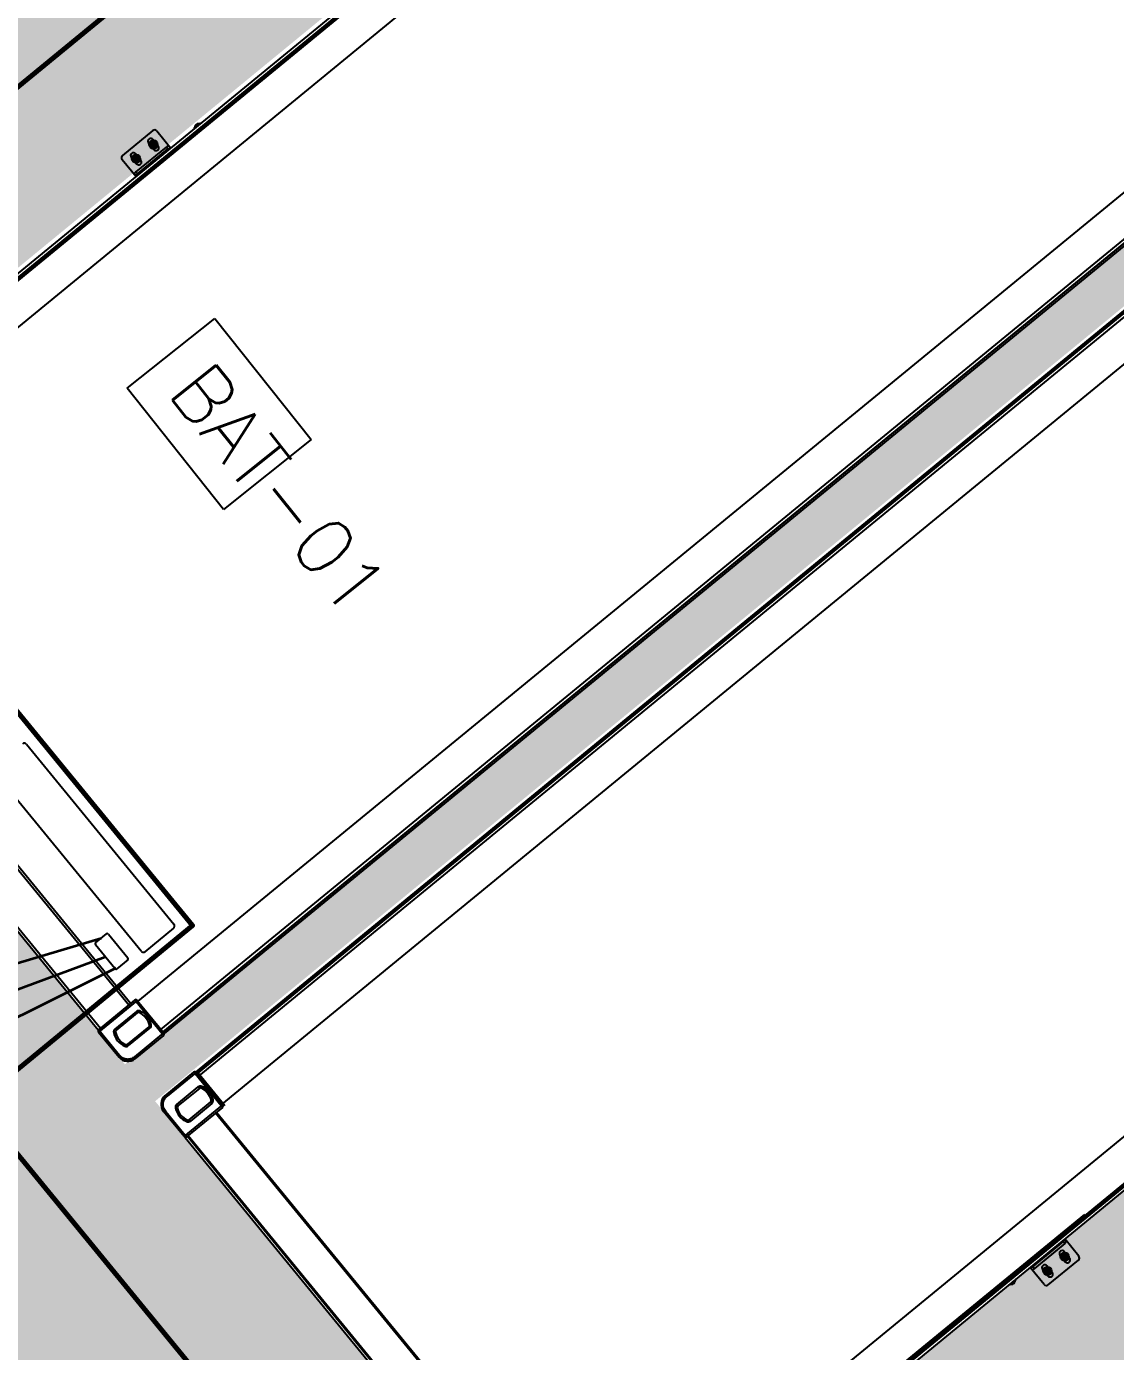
# Model space of a CAD drawing. Header units: metres. Extents: x 214070 to 217049, y 6350584 to 6351315.
# Drawn here: x 214375.689 to 214379.575, y 6351022.783 to 6351027.507 of the extents above; entities that cross this region are included whole.
import ezdxf
from ezdxf.lldxf.tags import DXFTag

# ---------------------------------------------------------------- set-up
doc = ezdxf.new("R2010")
doc.units = ezdxf.units.M
for name, color, linetype in [('230V AC', 5, '230V CABLE'), ('CAT 6 Cable', 3, 'CAT 6 CABLE'), ('Dry Contact', 30, 'Dry Contact CABLE'), ('GG31-E-PLN-001_DC Cable Route Layout Plan_RevA$0$_0', 7, 'Continuous'), ('GG31-E-PLN-001_DC Cable Route Layout Plan_RevA$0$Equipment', 7, 'Continuous'), ('GG31-E-PLN-001_DC Cable Route Layout Plan_RevA$0$Mark', 7, 'Continuous')]:
    doc.layers.add(name, color=color, linetype=linetype)
for name, color, linetype, lineweight in [('GG31-E-PLN-001_DC Cable Route Layout Plan_RevA$0$Concrete fill', 8, 'Continuous', 35), ('GG31-E-PLN-001_DC Cable Route Layout Plan_RevA$0$Footing', 7, 'Continuous', 70), ('GG31-E-PLN-001_DC Cable Route Layout Plan_RevA$0$Land', 8, 'Continuous', 35)]:
    doc.layers.add(name, color=color, linetype=linetype, lineweight=lineweight)
doc.styles.add('GG31-E-PLN-001_DC Cable Route Layout Plan_RevA$0$Standard', font='simplex.shx')
doc.styles.add('ISOCP', font='isocp.shx')
tags = doc.linetypes.add('230V CABLE', pattern='A,1,-0.5,["230V",ISOCP,S=0.3,R=0,X=-0.35,Y=-0.15],-0.7', length=2.2).pattern_tags.tags
tags[6] = DXFTag(74, 10)
tags = doc.linetypes.add('CAT 6 CABLE', pattern='A,1,-0.5,["CAT6",ISOCP,S=0.3,R=0,X=-0.35,Y=-0.15],-0.9', length=2.4).pattern_tags.tags
tags[6] = DXFTag(74, 10)
tags = doc.linetypes.add('Dry Contact CABLE', pattern='A,1,-0.5,["DCT",ISOCP,S=0.3,R=0,X=-0.35,Y=-0.15],-0.7', length=2.2).pattern_tags.tags
tags[6] = DXFTag(74, 10)

# ---------------------------------------------------------------- blocks, each defined once
blk = doc.blocks.new('GG31-E-PLN-001_DC Cable Route Layout Plan_RevA$0$ST5015x2')
at = {"layer": 'GG31-E-PLN-001_DC Cable Route Layout Plan_RevA$0$Concrete fill'}
h = blk.add_hatch(dxfattribs=at)
h.set_pattern_fill('AR-CONC', color=256, scale=0.05, angle=45)
h.set_pattern_definition([(95, (-31.70567, -93.05326), (0.275776, 0.2314035), [0.0375, -0.4125]), (40, (-31.70567, -93.05326), (-0.3149961, 0.2168841), [0.03, -0.33]), (145.45144, (-31.6827, -93.03398), (-0.0392201, 0.4482876), [0.0318701, -0.350571]), (91.1842, (-31.7764, -92.98255), (0.4358467, 0.3188069), [0.05625, -0.61875]), (141.63564, (-31.74006, -92.956), (-0.01395, 0.6748558), [0.0478052, -0.525857]), (36.18416, (-31.7764, -92.98255), (-0.01395, 0.6748558), [0.045, -0.495]), (66, (-31.72335, -92.96487), (0.3533858, 0.0686912), [0.0375, -0.4125]), (11, (-31.72335, -92.96487), (-0.1703543, 0.3424042), [0.03, -0.33]), (116.45144, (-31.6939, -92.95915), (0.1830315, 0.4110955), [0.0318701, -0.350571]), (82.5, (-31.70567, -93.05326), (-0.1133966, 0.12199491), [0, -0.326, 0, -0.335, 0, -0.33125]), (52.5, (-31.70567, -93.05326), (-0.04643647, 0.23245472), [0, -0.191, 0, -0.3185, 0, -0.12625]), (12.5, (-31.78452, -93.1321), (0.19670908, 0.18076038), [0, -0.125, 0, -0.39, 0, -0.5175]), (2.5, (-31.81987, -93.16746), (0.170795, 0.2415799), [0, -0.1625, 0, -0.259, 0, -0.3675])])
h.paths.add_polyline_path([(1, 6.046), (7.058, 6.046), (7.058, 3.608), (1, 3.608), (1, 3.838), (0.5, 3.838), (0.5, 0.5), (7.558, 0.5), (7.558, 1.695), (7.058, 1.695), (7.058, 1), (1, 1), (1, 3.438), (7.058, 3.438), (7.058, 3.208), (7.558, 3.208), (7.558, 6.546), (0.5, 6.546), (0.5, 5.351), (1, 5.351)])
at = {"layer": 'GG31-E-PLN-001_DC Cable Route Layout Plan_RevA$0$Land'}
h = blk.add_hatch(dxfattribs=at)
h.set_pattern_fill('GRAVEL', color=256, scale=0.3, angle=45)
h.set_pattern_definition([(273.012788, (-54.915706, -62.621548), (0.2121320344, -3.606244584), [0.0403608, -3.9957264]), (229.96974, (-54.913584, -62.661853), (2.333452378, 2.7577164466), [0.0692604, -6.8567774]), (177.510447, (-54.958132, -62.714886), (4.4547727215, -0.2121320344), [0.0488364, -4.8348098]), (312.273689, (-54.98783, -62.85065), (-4.0305086528, 4.4547727215), [0.0630714, -6.2440674]), (337.833654, (-54.945404, -62.897319), (-3.606244584, 1.4849242405), [0.0618465, -6.1228119]), (42.273689, (-54.888129, -62.920654), (-4.4547727215, -4.0305086528), [0.0630714, -6.2440674]), (82.69424, (-54.841459, -62.878227), (-0.6363961031, -4.8790367902), [0.0834087, -8.2574546]), (117.255328, (-54.830853, -62.795496), (-3.1819805153, 6.1518289963), [0.0787464, -7.79589645]), (166.429566, (-54.866915, -62.725492), (-4.4547727215, 1.0606601718), [0.063285, -6.2652219]), (220.236358, (-54.928434, -62.710643), (2.545584412, 2.1213203436), [0.0722496, -3.5402288]), (267.397438, (-54.983588, -62.757312), (-0.2121320344, -4.8790367902), [0.0934344, -9.2500125]), (183.814075, (-54.775699, -62.64276), (-2.757716447, -0.212132034), [0.0318903, -3.1571534]), (216.469234, (-54.807518, -62.644882), (3.1819805153, 2.333452378), [0.0606711, -6.0064534]), (270, (-54.8563, -62.68094), (0.21213203, -0.21213203), [0.0424263, -0.3818378]), (248.19859, (-54.896614, -62.670338), (0.636396103, 1.48492424), [0.0228474, -2.2618845]), (336.80141, (-54.9051, -62.69155), (-0.848528137, 0.42426407), [0.0323109, -1.5832385]), (75.963757, (-54.8754, -62.70428), (0.212132034, 1.060660172), [0.0524787, -1.6968069]), (206.56505, (-54.86267, -62.65337), (0.6363961, 0.21213203), [0.0379473, -0.910736]), (61.38954, (-55.028136, -62.814588), (1.4849242405, 2.7577164466), [0.05316, -5.2628535]), (115.346176, (-55.00268, -62.767919), (1.4849242405, -3.1819805153), [0.0445983, -4.4152223]), (338.19859, (-54.9051, -62.61094), (-1.48492424, 0.636396103), [0.0456945, -2.2390374]), (28.61046, (-54.862673, -62.627912), (-2.7577164466, -1.4849242405), [0.05316, -5.2628535]), (24.443955, (-54.896614, -62.94611), (-1.48492424, -0.636396103), [0.051264, -2.5119371]), (339.77514, (-54.849945, -62.924896), (-3.3941125497, 1.272792206), [0.0429534, -4.2523929]), (111.80141, (-54.690846, -62.82095), (-0.636396103, 1.48492424), [0.0456945, -2.2390374]), (62.354025, (-54.707816, -62.778525), (-1.9091883092, -3.606244584), [0.0502893, -4.9786271]), (114.443955, (-54.79479, -62.924896), (0.636396103, -1.48492424), [0.025632, -2.5375691]), (146.30993, (-54.703574, -62.83368), (-1.06066017, 0.636396103), [0.015297, -1.5144089]), (210.96376, (-54.7163, -62.825194), (0.84852814, 0.42426407), [0.0618465, -1.1750852]), (231.009006, (-54.769335, -62.857014), (1.9091883092, 2.333452378), [0.057315, -5.67417695]), (348.69007, (-54.85631, -62.72337), (-0.6363961, 0.212132034), [0.0432666, -1.0383988]), (38.157227, (-54.813882, -62.731856), (4.0305086528, 3.1819805153), [0.0755382, -7.4782688]), (105.945396, (-54.754485, -62.685187), (0.636396103, -2.333452378), [0.0308868, -3.0578022]), (135, (-54.76297, -62.6555), (-0.4242641, 3e-17), [0.018, -0.282]), (165.256437, (-54.779941, -62.854893), (2.333452378, -0.636396103), [0.0416772, -4.126056]), (93.012788, (-54.820246, -62.844286), (-0.2121320344, 3.606244584), [0.0807216, -3.9553656]), (45, (-54.8245, -62.76368), (0, 0.4242641), [0.078, -0.222]), (10.304846, (-54.769335, -62.708522), (3.606244584, 0.636396103), [0.0474342, -4.6959823]), (299.054604, (-54.722666, -62.700036), (0.636396103, -1.060660172), [0.0436806, -2.1403524]), (252.645975, (-54.701452, -62.73822), (-1.9091883092, -6.1518289963), [0.0711195, -7.04084225]), (220.426079, (-54.722666, -62.806102), (-2.969848481, -2.5455844123), [0.0752397, -7.448722])])
h.paths.add_polyline_path([(8.058, 7.046), (0, 7.046), (0, 0), (8.058, 0)])
h.paths.add_polyline_path([(7.054, 3.2078), (7.054, 1.6951), (7.558, 1.6951), (7.558, 0.5), (0.5, 0.5), (0.5, 3.838), (1.004, 3.838), (1.004, 5.351), (0.5, 5.351), (0.5, 6.546), (7.558, 6.546), (7.558, 3.2078)], flags=16)
at = {"layer": 'GG31-E-PLN-001_DC Cable Route Layout Plan_RevA$0$Equipment'}
for p, q in [((3.038, 6.1095), (3.038, 6.0305)), ((3.188, 6.1195), (3.048, 6.1195)), ((3.068, 6.0945), (3.068, 6.0645)), ((3.088, 6.0645), (3.088, 6.0945)), ((3.148, 6.0945), (3.148, 6.0645)), ((3.168, 6.0645), (3.168, 6.0945)), ((3.198, 6.1095), (3.198, 6.0305)), ((3.0641, 6.0795), (3.0711, 6.0915)), ((3.0711, 6.0675), (3.0641, 6.0795)), ((3.0711, 6.0915), (3.0849, 6.0915)), ((3.0849, 6.0675), (3.0711, 6.0675)), ((3.0849, 6.0915), (3.0919, 6.0795)), ((3.0919, 6.0795), (3.0849, 6.0675)), ((3.1441, 6.0795), (3.1511, 6.0915)), ((3.1511, 6.0675), (3.1441, 6.0795)), ((3.1511, 6.0915), (3.1649, 6.0915)), ((3.1649, 6.0675), (3.1511, 6.0675)), ((3.1649, 6.0915), (3.1719, 6.0795)), ((3.1719, 6.0795), (3.1649, 6.0675)), ((6.2865, 6.0115), (1.7335, 6.0115)), ((1.7369, 6.0155), (6.2831, 6.0155)), ((6.0588, 6.0165), (1.9613, 6.0165)), ((1.9721, 6.0305), (6.0479, 6.0305)), ((6.0417, 6.0205), (1.9783, 6.0205)), ((3.038, 6.0395), (3.0384, 6.0395)), ((3.048, 6.0432), (3.188, 6.0432)), ((3.048, 6.0432), (3.048, 6.0345)), ((3.048, 6.0345), (3.188, 6.0345)), ((3.188, 6.0345), (3.188, 6.0432)), ((3.1976, 6.0395), (3.198, 6.0395)), ((3.308, 6.0323), (3.3064, 6.0305)), ((3.3066, 6.0305), (3.3081, 6.0322)), ((3.3081, 6.0322), (3.3083, 6.0325)), ((3.3083, 6.0325), (3.3087, 6.0325)), ((3.3087, 6.0325), (3.3083, 6.0325)), ((3.3083, 6.0325), (3.3083, 6.0325)), ((3.3093, 6.0322), (3.3092, 6.0323)), ((3.3092, 6.0323), (3.3092, 6.0323)), ((3.3095, 6.0321), (3.3093, 6.0322)), ((3.3098, 6.0321), (3.3095, 6.0321)), ((3.3097, 6.0327), (3.3097, 6.0321)), ((3.3102, 6.032), (3.3098, 6.0321)), ((3.3101, 6.0331), (3.3099, 6.033)), ((3.3124, 6.0341), (3.3101, 6.0331)), ((3.3106, 6.0319), (3.3102, 6.032)), ((3.3112, 6.0318), (3.3106, 6.0319)), ((3.3117, 6.0317), (3.3112, 6.0318)), ((3.3124, 6.0316), (3.3117, 6.0317)), ((3.3131, 6.0315), (3.3124, 6.0316)), ((3.3125, 6.0343), (3.3126, 6.0343)), ((3.3126, 6.0343), (3.321, 6.0343)), ((3.3139, 6.0314), (3.3131, 6.0315)), ((3.3148, 6.0313), (3.3139, 6.0314)), ((3.3157, 6.0312), (3.3148, 6.0313)), ((3.3167, 6.0311), (3.3157, 6.0312)), ((3.3178, 6.0311), (3.3167, 6.0311)), ((3.3189, 6.031), (3.3178, 6.0311)), ((3.3201, 6.031), (3.3189, 6.031)), ((3.321, 6.031), (3.3201, 6.031)), ((3.321, 6.0343), (3.3294, 6.0343)), ((3.321, 6.0343), (3.321, 6.031)), ((3.322, 6.031), (3.321, 6.031)), ((3.3231, 6.031), (3.322, 6.031)), ((3.3242, 6.0311), (3.3231, 6.031)), ((3.3253, 6.0311), (3.3242, 6.0311)), ((3.3263, 6.0312), (3.3253, 6.0311)), ((3.3272, 6.0313), (3.3263, 6.0312)), ((3.3281, 6.0314), (3.3272, 6.0313)), ((3.3289, 6.0315), (3.3281, 6.0314)), ((3.3296, 6.0316), (3.3289, 6.0315)), ((3.3294, 6.0343), (3.3294, 6.0343)), ((3.3295, 6.0343), (3.3294, 6.0343)), ((3.3295, 6.0343), (3.3295, 6.0343)), ((3.3303, 6.0317), (3.3296, 6.0316)), ((3.3319, 6.0331), (3.3298, 6.034)), ((3.3309, 6.0318), (3.3303, 6.0317)), ((3.3314, 6.0319), (3.3309, 6.0318)), ((3.3318, 6.032), (3.3314, 6.0319)), ((3.3322, 6.0321), (3.3318, 6.032)), ((3.3321, 6.033), (3.3319, 6.0331)), ((3.3325, 6.0321), (3.3322, 6.0321)), ((3.3323, 6.0321), (3.3323, 6.0327)), ((3.3327, 6.0322), (3.3325, 6.0321)), ((3.3328, 6.0323), (3.3327, 6.0322)), ((3.3329, 6.0323), (3.3328, 6.0323)), ((3.3332, 6.0325), (3.3337, 6.0325)), ((3.3332, 6.0325), (3.3337, 6.0325)), ((3.3337, 6.0325), (3.3339, 6.0322)), ((3.3337, 6.0325), (3.3337, 6.0325)), ((3.3339, 6.0322), (3.3354, 6.0305)), ((3.3356, 6.0305), (3.334, 6.0323)), ((1.004, 3.7625), (1.004, 5.8765)), ((1.014, 5.8765), (1.014, 3.7625)), ((1.144, 3.7625), (1.144, 5.8765)), ((1.154, 5.8765), (1.154, 3.7625)), ((6.88, 5.8825), (1.178, 5.8825)), ((1.3, 3.8832), (1.3, 4.7132)), ((1.452, 4.7132), (1.452, 3.8832)), ((1.189, 3.8944), (1.189, 4.0044)), ((1.194, 4.0094), (1.244, 4.0094)), ((1.194, 4.0094), (1.244, 4.0094)), ((1.249, 4.0044), (1.249, 3.8944)), ((1.244, 3.8894), (1.194, 3.8894)), ((1.442, 3.8732), (1.31, 3.8732)), ((1.178, 3.7565), (1, 3.7565)), ((1, 3.7565), (1, 3.6405)), ((1.004, 3.7625), (1.006, 3.7625)), ((1.004, 3.7621), (1.004, 3.7625)), ((1.006, 3.7625), (1.172, 3.7625)), ((1.006, 3.7625), (1.006, 3.645)), ((1.178, 3.7625), (1.172, 3.7625)), ((1.172, 3.6005), (1.172, 3.7625)), ((1.178, 3.7625), (1.178, 3.7564)), ((1.178, 3.7565), (1.178, 3.6065)), ((6.88, 3.7525), (1.178, 3.7525)), ((1.0405, 3.7207), (1.0463, 3.7177)), ((1.1509, 3.7278), (1.0521, 3.7278)), ((1.0521, 3.7278), (1.0521, 3.7213)), ((1.0521, 3.7213), (1.1509, 3.7213)), ((1.1509, 3.7213), (1.1509, 3.7278)), ((1.1567, 3.7177), (1.1625, 3.7207)), ((1.1625, 3.679), (1.1625, 3.7)), ((1, 3.645), (1.006, 3.645)), ((1.0405, 3.6583), (1.0463, 3.6613)), ((1.1509, 3.6578), (1.0521, 3.6578)), ((1.0521, 3.6578), (1.0521, 3.6513)), ((1.0521, 3.6513), (1.1509, 3.6513)), ((1.1509, 3.6513), (1.1509, 3.6578)), ((1.1567, 3.6613), (1.1625, 3.6583)), ((1.172, 3.6005), (1.04, 3.6005)), ((1.0445, 3.6065), (1.178, 3.6065)), ((1.0445, 3.6065), (1.0445, 3.6005)), ((1.178, 3.6225), (6.88, 3.6225)), ((6.88, 3.6125), (1.178, 3.6125)), ((1.178, 3.6105), (6.88, 3.6105)), ((6.88, 3.6045), (1.178, 3.6045)), ((1.04, 3.4305), (1.172, 3.4305)), ((1.0445, 3.4305), (1.0445, 3.4245)), ((1.178, 3.4245), (1.0445, 3.4245)), ((1.172, 3.2685), (1.172, 3.4305)), ((1.178, 3.4265), (6.88, 3.4265)), ((1.178, 3.4245), (1.178, 3.2745)), ((6.88, 3.4205), (1.178, 3.4205)), ((1.178, 3.4185), (6.88, 3.4185)), ((1.1825, 3.4135), (1.178, 3.4135)), ((6.88, 3.4085), (1.178, 3.4085)), ((1.1825, 3.4185), (1.1825, 3.2685)), ((1, 3.2745), (1, 3.3905)), ((1.006, 3.386), (1, 3.386)), ((1.006, 3.386), (1.006, 3.2685)), ((1.0405, 3.3727), (1.0463, 3.3697)), ((1.0521, 3.3798), (1.0521, 3.3733)), ((1.0521, 3.3798), (1.1509, 3.3798)), ((1.1509, 3.3733), (1.0521, 3.3733)), ((1.1509, 3.3733), (1.1509, 3.3798)), ((1.1567, 3.3697), (1.1625, 3.3727)), ((1.0405, 3.3103), (1.0463, 3.3133)), ((1.0521, 3.3097), (1.0521, 3.3033)), ((1.0521, 3.3097), (1.1509, 3.3097)), ((1.1509, 3.3033), (1.1509, 3.3097)), ((1.1567, 3.3133), (1.1625, 3.3103)), ((1.1625, 3.331), (1.1625, 3.352)), ((1, 3.2745), (1.178, 3.2745)), ((1, 1.1545), (1, 3.2685)), ((1.0061, 3.2685), (1, 3.2685)), ((1.004, 3.2689), (1.004, 3.2685)), ((1.172, 3.2685), (1.006, 3.2685)), ((1.01, 3.2685), (1.01, 1.1545)), ((1.014, 3.2685), (1.014, 1.1545)), ((1.1509, 3.3033), (1.0521, 3.3033)), ((1.14, 1.1545), (1.14, 3.2685)), ((1.144, 1.1545), (1.144, 3.2685)), ((1.178, 3.2785), (6.88, 3.2785)), ((1.1825, 3.2735), (1.178, 3.2735)), ((1.178, 1.1485), (6.88, 1.1485)), ((1.7715, 1.0195), (6.3245, 1.0195)), ((6.3211, 1.0155), (1.7749, 1.0155)), ((1.9992, 1.0145), (6.0967, 1.0145)), ((6.0859, 1.0005), (2.0101, 1.0005)), ((2.0163, 1.0105), (6.0797, 1.0105)), ((3.3073, 1.023), (2.404, 1.023)), ((2.9424, 1.0005), (2.944, 0.9987)), ((2.9443, 0.9985), (2.9426, 1.0005)), ((2.9443, 0.9985), (2.9443, 0.9985)), ((2.9448, 0.9985), (2.9443, 0.9985)), ((2.9448, 0.9985), (2.9443, 0.9985)), ((2.9451, 0.9987), (2.9452, 0.9987)), ((2.9452, 0.9987), (2.9453, 0.9988)), ((2.9453, 0.9988), (2.9455, 0.9989)), ((2.9455, 0.9989), (2.9458, 0.9989)), ((2.9458, 0.9989), (2.9462, 0.999)), ((2.9457, 0.9989), (2.9457, 0.9983)), ((2.9459, 0.998), (2.9461, 0.9979)), ((2.9461, 0.9979), (2.9482, 0.997)), ((2.9462, 0.999), (2.9466, 0.9991)), ((2.9466, 0.9991), (2.9471, 0.9992)), ((2.9471, 0.9992), (2.9477, 0.9993)), ((2.9477, 0.9993), (2.9484, 0.9994)), ((2.9484, 0.9994), (2.9491, 0.9995)), ((2.9485, 0.9967), (2.9485, 0.9967)), ((2.9485, 0.9967), (2.9486, 0.9967)), ((2.9486, 0.9967), (2.9486, 0.9967)), ((2.957, 0.9967), (2.9486, 0.9967)), ((2.9491, 0.9995), (2.9499, 0.9996)), ((2.9499, 0.9996), (2.9508, 0.9997)), ((2.9508, 0.9997), (2.9517, 0.9998)), ((2.9517, 0.9998), (2.9527, 0.9999)), ((2.9527, 0.9999), (2.9538, 0.9999)), ((2.9538, 0.9999), (2.9549, 1)), ((2.9549, 1), (2.956, 1)), ((2.956, 1), (2.957, 1)), ((2.957, 0.9967), (2.957, 1)), ((2.957, 1), (2.9579, 1)), ((2.9654, 0.9967), (2.957, 0.9967)), ((2.9579, 1), (2.9591, 1)), ((2.9591, 1), (2.9602, 0.9999)), ((2.9602, 0.9999), (2.9613, 0.9999)), ((2.9613, 0.9999), (2.9623, 0.9998)), ((2.9623, 0.9998), (2.9632, 0.9997)), ((2.9632, 0.9997), (2.9641, 0.9996)), ((2.9641, 0.9996), (2.9649, 0.9995)), ((2.9649, 0.9995), (2.9656, 0.9994)), ((2.9655, 0.9967), (2.9654, 0.9967)), ((2.9656, 0.9994), (2.9663, 0.9993)), ((2.9656, 0.9969), (2.9679, 0.9979)), ((2.9663, 0.9993), (2.9668, 0.9992)), ((2.9668, 0.9992), (2.9674, 0.9991)), ((2.9674, 0.9991), (2.9678, 0.999)), ((2.9678, 0.999), (2.9682, 0.9989)), ((2.9679, 0.9979), (2.9681, 0.998)), ((2.9682, 0.9989), (2.9685, 0.9989)), ((2.9683, 0.9983), (2.9683, 0.9989)), ((2.9685, 0.9989), (2.9687, 0.9988)), ((2.9687, 0.9988), (2.9688, 0.9987)), ((2.9688, 0.9987), (2.9688, 0.9987)), ((2.9692, 0.9985), (2.9697, 0.9985)), ((2.9697, 0.9985), (2.9692, 0.9985)), ((2.9699, 0.9988), (2.9697, 0.9985)), ((2.9697, 0.9985), (2.9697, 0.9985)), ((2.9714, 1.0005), (2.9699, 0.9988)), ((2.97, 0.9987), (2.9716, 1.0005)), ((3.038, 0.9215), (3.038, 1.0005)), ((3.188, 0.9965), (3.048, 0.9965)), ((3.048, 0.9965), (3.048, 0.9878)), ((3.188, 0.9878), (3.188, 0.9965)), ((3.198, 0.9215), (3.198, 1.0005)), ((3.0384, 0.9915), (3.038, 0.9915)), ((3.188, 0.9878), (3.048, 0.9878)), ((3.0641, 0.9515), (3.0711, 0.9635)), ((3.0711, 0.9395), (3.0641, 0.9515)), ((3.068, 0.9665), (3.068, 0.9365)), ((3.0711, 0.9635), (3.0849, 0.9635)), ((3.0849, 0.9635), (3.0919, 0.9515)), ((3.0919, 0.9515), (3.0849, 0.9395)), ((3.088, 0.9365), (3.088, 0.9665)), ((3.1441, 0.9515), (3.1511, 0.9635)), ((3.1511, 0.9395), (3.1441, 0.9515)), ((3.148, 0.9665), (3.148, 0.9365)), ((3.1511, 0.9635), (3.1649, 0.9635)), ((3.1649, 0.9635), (3.1719, 0.9515)), ((3.1719, 0.9515), (3.1649, 0.9395)), ((3.168, 0.9365), (3.168, 0.9665)), ((3.198, 0.9915), (3.1976, 0.9915)), ((3.048, 0.9115), (3.188, 0.9115)), ((3.0849, 0.9395), (3.0711, 0.9395)), ((3.1649, 0.9395), (3.1511, 0.9395))]:
    blk.add_line(p, q, dxfattribs=at)
for centre, radius in [((3.078, 6.0795), 0.015), ((3.158, 6.0795), 0.015), ((3.078, 6.0795), 0.012), ((3.078, 6.0795), 0.0085), ((3.078, 6.0795), 0.008), ((3.078, 6.0795), 0.0072), ((3.078, 6.0795), 0.0025), ((3.158, 6.0795), 0.012), ((3.158, 6.0795), 0.0085), ((3.158, 6.0795), 0.008), ((3.158, 6.0795), 0.0072), ((3.158, 6.0795), 0.0025), ((3.078, 0.9515), 0.015), ((3.078, 0.9515), 0.012), ((3.078, 0.9515), 0.0085), ((3.078, 0.9515), 0.008), ((3.078, 0.9515), 0.0072), ((3.078, 0.9515), 0.0025), ((3.158, 0.9515), 0.015), ((3.158, 0.9515), 0.012), ((3.158, 0.9515), 0.0085), ((3.158, 0.9515), 0.008), ((3.158, 0.9515), 0.0072), ((3.158, 0.9515), 0.0025)]:
    blk.add_circle(centre, radius, dxfattribs=at)
for centre, radius, start, end in [((3.048, 6.1095), 0.01, 90, 180), ((3.078, 6.0945), 0.01, 0, 180), ((3.158, 6.0945), 0.01, 0, 180), ((3.188, 6.1095), 0.01, 0, 90), ((3.078, 6.0645), 0.01, 180, 0), ((3.158, 6.0645), 0.01, 180, 0), ((3.3083, 6.032), 0.000497, 89.7216, 139.6086), ((3.3083, 6.032), 0.0005, 90, 139.6355), ((3.3087, 6.032), 0.000501, 23.2994, 89.9914), ((3.3087, 6.032), 0.0005, 22.5, 90), ((3.3102, 6.0351), 0.00307, 249.0547, 249.4544), ((3.3105, 6.0358), 0.00384, 249.5159, 251.4958), ((3.3103, 6.0327), 0.0005, 111.8014, 180), ((3.4354, 6.0286), 0.1256, 178.1478, 178.4305), ((3.4248, 6.029), 0.115, 178.0033, 178.1451), ((3.321, 6.0269), 0.0113, 140.3066, 153.9839), ((3.321, 6.0269), 0.0113, 137.5228, 140.2825), ((3.3128, 6.0343), 0.0003, 90, 180), ((3.321, 6.0269), 0.0113, 136.7475, 137.5228), ((3.321, 6.0269), 0.0113, 136.3813, 136.7475), ((3.321, 6.0269), 0.0112, 43.3442, 136.3767), ((3.3209, 6.0979), 0.0669, 266.9506, 267.4207), ((3.3209, 6.0984), 0.0674, 267.4204, 267.678), ((3.321, 6.0994), 0.0685, 267.682, 268.9137), ((3.321, 6.1009), 0.0699, 268.9098, 269.3874), ((3.321, 6.1007), 0.0697, 269.3867, 269.9977), ((3.321, 6.1007), 0.0697, 270.0025, 270.6205), ((3.321, 6.1009), 0.07, 270.6198, 271.1088), ((3.321, 6.0994), 0.0684, 271.1051, 272.3181), ((3.3211, 6.0984), 0.0674, 272.322, 272.5863), ((3.3211, 6.0979), 0.0669, 272.5859, 273.0781), ((3.3292, 6.0343), 0.0003, 0, 90), ((3.321, 6.0269), 0.0112, 41.7512, 43.3452), ((3.321, 6.0269), 0.0112, 41.3405, 41.7513), ((3.321, 6.0269), 0.0112, 39.5255, 41.3283), ((3.321, 6.0269), 0.0112, 39.6182, 41.3403), ((3.321, 6.0269), 0.0113, 26.0251, 39.6184), ((3.321, 6.0269), 0.0113, 30.0123, 38.2111), ((3.321, 6.0269), 0.0112, 26.0068, 30.0037), ((3.3318, 6.0327), 0.0005, 0, 68.1986), ((3.2165, 6.0289), 0.1157, 1.8556, 1.9965), ((3.2064, 6.0286), 0.1258, 1.5707, 1.853), ((3.3315, 6.0358), 0.00384, 288.507, 290.499), ((3.3332, 6.032), 0.0005, 90, 144.652), ((3.3333, 6.032), 0.000504, 139.8621, 144.4147), ((3.3319, 6.0349), 0.00286, 290.543, 291.764), ((3.3332, 6.032), 0.00049, 135.9107, 139.8624), ((3.3337, 6.032), 0.0005, 40.3645, 90), ((3.3337, 6.032), 0.000497, 40.3914, 90.2784), ((1.442, 4.7132), 0.01, 0, 90), ((1.194, 4.0044), 0.005, 90, 180), ((1.194, 4.0044), 0.005, 90, 180), ((1.244, 4.0044), 0.005, 0, 90), ((1.244, 4.0044), 0.005, 0, 90), ((1.194, 3.8944), 0.005, 180, 270), ((1.244, 3.8944), 0.005, 270, 0), ((1.31, 3.8832), 0.01, 180, 270), ((1.442, 3.8832), 0.01, 270, 0), ((1.006, 3.7565), 0.006, 90, 180), ((1.006, 3.7565), 0.006, 109.6343, 165), ((1.172, 3.7565), 0.006, 0, 90), ((1.1015, 3.6895), 0.0685, 152.938, 207.062), ((1.1015, 3.6895), 0.062, 152.938, 207.062), ((1.0521, 3.7148), 0.013, 90, 152.938), ((1.0521, 3.7148), 0.0065, 90, 152.938), ((1.1509, 3.7148), 0.013, 27.062, 90), ((1.1509, 3.7148), 0.0065, 27.062, 90), ((1.1015, 3.6895), 0.062, 332.938, 27.062), ((1.1015, 3.6895), 0.0685, 332.938, 27.062), ((1.04, 3.6405), 0.04, 180, 270), ((1.04, 3.6405), 0.04, 180, 270), ((1.0521, 3.6643), 0.013, 207.062, 270), ((1.0521, 3.6643), 0.0065, 207.062, 270), ((1.1509, 3.6643), 0.0065, 270, 332.938), ((1.1509, 3.6643), 0.013, 270, 332.938), ((1.1341, 3.7346), 0.1698, 223.1702, 226.8349), ((1.172, 3.6065), 0.006, 270, 0), ((1.172, 3.6065), 0.006, 285, 340.3656), ((1.04, 3.3905), 0.04, 90, 180), ((1.04, 3.3905), 0.04, 157.2604, 157.3605), ((1.04, 3.3905), 0.04, 148.2203, 148.8325), ((1.04, 3.3905), 0.04, 131.1345, 143.1187), ((1.1341, 3.2964), 0.1698, 133.1653, 136.8296), ((1.04, 3.3905), 0.04, 124.6382, 126.8892), ((1.04, 3.3905), 0.04, 121.1652, 121.777), ((1.04, 3.3905), 0.04, 112.6352, 112.7526), ((1.04, 3.3905), 0.04, 90, 104.213), ((1.172, 3.4245), 0.006, 0, 90), ((1.172, 3.4245), 0.006, 19.6344, 75), ((1.04, 3.3905), 0.04, 175.2126, 180), ((1.04, 3.3905), 0.04, 165.7918, 173.3339), ((1.1015, 3.3415), 0.0685, 152.938, 207.062), ((1.1015, 3.3415), 0.062, 152.938, 207.062), ((1.0521, 3.3668), 0.013, 90, 152.938), ((1.0521, 3.3668), 0.0065, 90, 152.938), ((1.1509, 3.3668), 0.013, 27.062, 90), ((1.1509, 3.3668), 0.0065, 27.062, 90), ((1.1015, 3.3415), 0.062, 332.938, 27.062), ((1.1015, 3.3415), 0.0685, 332.938, 27.062), ((1.0521, 3.3163), 0.013, 207.062, 270), ((1.0521, 3.3163), 0.0065, 207.062, 270), ((1.1509, 3.3163), 0.0065, 270, 332.938), ((1.1509, 3.3163), 0.013, 270, 332.938), ((1.006, 3.2745), 0.006, 180, 270), ((1.006, 3.2745), 0.006, 195, 225), ((1.006, 3.2745), 0.006, 240, 250.3657), ((1.172, 3.2745), 0.006, 270, 0), ((2.9443, 0.999), 0.000497, 220.3914, 270.2784), ((2.9443, 0.999), 0.0005, 220.3645, 270), ((2.9448, 0.999), 0.0005, 270, 324.652), ((2.9465, 0.9952), 0.00384, 108.507, 110.499), ((2.9461, 0.9961), 0.00286, 110.543, 111.764), ((2.9447, 0.999), 0.000504, 319.8621, 324.4147), ((2.9448, 0.999), 0.00049, 315.9107, 319.8624), ((3.0716, 1.0024), 0.1258, 181.5707, 181.853), ((2.9463, 0.9983), 0.0005, 180, 248.1986), ((3.0615, 1.0021), 0.1157, 181.8556, 181.9965), ((2.957, 1.0041), 0.0113, 206.0251, 219.6184), ((2.957, 1.0041), 0.0112, 206.0068, 210.0037), ((2.957, 1.0041), 0.0113, 210.0123, 218.2111), ((2.957, 1.0041), 0.0112, 219.6182, 221.3403), ((2.957, 1.0041), 0.0112, 219.5255, 221.3283), ((2.9488, 0.9967), 0.0003, 180, 270), ((2.957, 1.0041), 0.0112, 221.3405, 221.7513), ((2.957, 1.0041), 0.0112, 221.7512, 223.3452), ((2.957, 1.0041), 0.0112, 223.3442, 316.3767), ((2.9569, 0.9331), 0.0669, 92.5859, 93.0781), ((2.9569, 0.9326), 0.0674, 92.322, 92.5863), ((2.957, 0.9316), 0.0684, 91.1051, 92.3181), ((2.957, 0.9301), 0.07, 90.6198, 91.1088), ((2.957, 0.9303), 0.0697, 90.0025, 90.6205), ((2.957, 0.9303), 0.0697, 89.3867, 89.9977), ((2.957, 0.9301), 0.0699, 88.9098, 89.3874), ((2.957, 0.9316), 0.0685, 87.682, 88.9137), ((2.9571, 0.9326), 0.0674, 87.4204, 87.678), ((2.9571, 0.9331), 0.0669, 86.9506, 87.4207), ((2.957, 1.0041), 0.0113, 316.3813, 316.7475), ((2.9652, 0.9967), 0.0003, 270, 0), ((2.957, 1.0041), 0.0113, 316.7475, 317.5228), ((2.957, 1.0041), 0.0113, 317.5228, 320.2825), ((2.957, 1.0041), 0.0113, 320.3066, 333.9839), ((2.9678, 0.9983), 0.0005, 291.8014, 0), ((2.8426, 1.0024), 0.1256, 358.1478, 358.4305), ((2.8532, 1.002), 0.115, 358.0033, 358.1451), ((2.9675, 0.9952), 0.00384, 69.5159, 71.4958), ((2.9692, 0.999), 0.000501, 203.2994, 269.9914), ((2.9692, 0.999), 0.0005, 202.5, 270), ((2.9678, 0.9959), 0.00307, 69.0547, 69.4544), ((2.9697, 0.999), 0.0005, 270, 319.6355), ((2.9697, 0.999), 0.000497, 269.7216, 319.6086), ((3.078, 0.9665), 0.01, 0, 180), ((3.158, 0.9665), 0.01, 0, 180), ((3.048, 0.9215), 0.01, 180, 270), ((3.078, 0.9365), 0.01, 180, 0), ((3.158, 0.9365), 0.01, 180, 0), ((3.188, 0.9215), 0.01, 270, 0)]:
    blk.add_arc(centre, radius, start, end, dxfattribs=at)
for points, knots in [([(3.048, 6.0432), (3.0467, 6.0432), (3.0432, 6.0429), (3.038, 6.0407), (3.038, 6.0382)], [0, 0, 0, 0, 0.332804, 1, 1, 1, 1]), ([(3.0382, 6.0305), (3.0388, 6.0319), (3.0423, 6.034), (3.0459, 6.0345), (3.048, 6.0345)], [0, 0, 0, 0, 0.412399, 1, 1, 1, 1]), ([(3.198, 6.0382), (3.198, 6.0388), (3.197, 6.0409), (3.1932, 6.0427), (3.1899, 6.0432), (3.188, 6.0432)], [0, 0, 0, 0, 0.171738, 0.531395, 1, 1, 1, 1]), ([(3.188, 6.0345), (3.1901, 6.0345), (3.1937, 6.034), (3.1972, 6.0319), (3.1978, 6.0305)], [0, 0, 0, 0, 0.587601, 1, 1, 1, 1]), ([(3.309, 6.0323), (3.3089, 6.0323), (3.3088, 6.0324), (3.3088, 6.0325), (3.3087, 6.0325)], [0, 0, 0, 0, 0.651783, 1, 1, 1, 1]), ([(3.3091, 6.0323), (3.3091, 6.0323), (3.3091, 6.0323), (3.309, 6.0323), (3.309, 6.0323)], [0, 0, 0, 0, 0.522224, 1, 1, 1, 1]), ([(3.3109, 6.0318), (3.3107, 6.0318), (3.3102, 6.0319), (3.3096, 6.0321), (3.3093, 6.0322)], [0, 0, 0, 0, 0.307903, 1, 1, 1, 1]), ([(3.3097, 6.0327), (3.3097, 6.0327), (3.3098, 6.0328), (3.3098, 6.0329), (3.3099, 6.033)], [0, 0, 0, 0, 0.494255, 1, 1, 1, 1]), ([(3.3101, 6.0331), (3.31, 6.0331), (3.31, 6.0331), (3.3099, 6.033), (3.3099, 6.033)], [0, 0, 0, 0, 0.493797, 1, 1, 1, 1]), ([(3.3174, 6.0311), (3.3167, 6.0311), (3.3146, 6.0313), (3.3124, 6.0315), (3.3109, 6.0318)], [0, 0, 0, 0, 0.292545, 1, 1, 1, 1]), ([(3.3311, 6.0318), (3.3307, 6.0317), (3.3285, 6.0314), (3.3264, 6.0312), (3.3247, 6.0311)], [0, 0, 0, 0, 0.201354, 1, 1, 1, 1]), ([(3.3327, 6.0322), (3.3326, 6.0322), (3.3321, 6.032), (3.3315, 6.0319), (3.3311, 6.0318)], [0, 0, 0, 0, 0.190521, 1, 1, 1, 1]), ([(3.3321, 6.033), (3.3321, 6.033), (3.332, 6.0331), (3.332, 6.0331), (3.3319, 6.0331)], [0, 0, 0, 0, 0.506203, 1, 1, 1, 1]), ([(3.3321, 6.033), (3.3322, 6.0329), (3.3322, 6.0328), (3.3323, 6.0327), (3.3323, 6.0327)], [0, 0, 0, 0, 0.505745, 1, 1, 1, 1]), ([(3.3332, 6.0325), (3.3332, 6.0325), (3.333, 6.0325), (3.3329, 6.0324), (3.3328, 6.0323)], [0, 0, 0, 0, 0.481277, 1, 1, 1, 1]), ([(3.333, 6.0323), (3.333, 6.0323), (3.333, 6.0323), (3.3329, 6.0323), (3.3329, 6.0323)], [0, 0, 0, 0, 0.482558, 1, 1, 1, 1]), ([(3.3332, 6.0325), (3.3332, 6.0325), (3.3332, 6.0324), (3.3331, 6.0323), (3.333, 6.0323)], [0, 0, 0, 0, 0.349331, 1, 1, 1, 1]), ([(1.0103, 3.6185), (1.0072, 3.6213), (1.0037, 3.627), (1.0013, 3.6347), (1, 3.6386), (1, 3.6405)], [0, 0, 0, 0, 0.512929, 0.770008, 1, 1, 1, 1]), ([(1.0168, 3.6173), (1.0134, 3.6207), (1.0077, 3.6295), (1.006, 3.6397), (1.006, 3.645)], [0, 0, 0, 0, 0.479449, 1, 1, 1, 1]), ([(1.008, 3.6165), (1.008, 3.6165), (1.0083, 3.6168), (1.0088, 3.6174), (1.0097, 3.618), (1.0103, 3.6185)], [0, 0, 0, 0, 0.070441, 0.277639, 1, 1, 1, 1]), ([(1.016, 3.6085), (1.016, 3.6085), (1.0163, 3.6088), (1.0169, 3.6093), (1.0175, 3.6102), (1.018, 3.6108)], [0, 0, 0, 0, 0.069551, 0.275286, 1, 1, 1, 1]), ([(1.0445, 3.6065), (1.0392, 3.6065), (1.029, 3.6082), (1.0202, 3.6139), (1.0168, 3.6173)], [0, 0, 0, 0, 0.52055, 1, 1, 1, 1]), ([(1.04, 3.6005), (1.0381, 3.6005), (1.0342, 3.6018), (1.0265, 3.6042), (1.0208, 3.6077), (1.018, 3.6108)], [0, 0, 0, 0, 0.230009, 0.487102, 1, 1, 1, 1]), ([(1, 3.3905), (1, 3.3924), (1.0013, 3.3963), (1.0037, 3.404), (1.0072, 3.4097), (1.0103, 3.4125)], [0, 0, 0, 0, 0.230015, 0.487109, 1, 1, 1, 1]), ([(1.006, 3.386), (1.006, 3.3913), (1.0077, 3.4015), (1.0134, 3.4103), (1.0168, 3.4137)], [0, 0, 0, 0, 0.52055, 1, 1, 1, 1]), ([(1.008, 3.4145), (1.008, 3.4145), (1.0083, 3.4142), (1.0088, 3.4136), (1.0097, 3.413), (1.0103, 3.4125)], [0, 0, 0, 0, 0.06955, 0.275287, 1, 1, 1, 1]), ([(1.016, 3.4225), (1.016, 3.4225), (1.0163, 3.4222), (1.0169, 3.4217), (1.0175, 3.4208), (1.018, 3.4202)], [0, 0, 0, 0, 0.070444, 0.277641, 1, 1, 1, 1]), ([(1.0168, 3.4137), (1.0202, 3.4171), (1.029, 3.4228), (1.0392, 3.4245), (1.0445, 3.4245)], [0, 0, 0, 0, 0.47945, 1, 1, 1, 1]), ([(1.018, 3.4202), (1.0208, 3.4233), (1.0265, 3.4268), (1.0342, 3.4292), (1.0381, 3.4305), (1.04, 3.4305)], [0, 0, 0, 0, 0.512936, 0.770013, 1, 1, 1, 1]), ([(2.9448, 0.9985), (2.9448, 0.9985), (2.9448, 0.9986), (2.9449, 0.9987), (2.945, 0.9987)], [0, 0, 0, 0, 0.349331, 1, 1, 1, 1]), ([(2.9448, 0.9985), (2.9448, 0.9985), (2.945, 0.9985), (2.9451, 0.9986), (2.9452, 0.9987)], [0, 0, 0, 0, 0.481277, 1, 1, 1, 1]), ([(2.945, 0.9987), (2.945, 0.9987), (2.945, 0.9987), (2.9451, 0.9987), (2.9451, 0.9987)], [0, 0, 0, 0, 0.482558, 1, 1, 1, 1]), ([(2.9453, 0.9988), (2.9454, 0.9988), (2.9459, 0.999), (2.9465, 0.9991), (2.9469, 0.9992)], [0, 0, 0, 0, 0.190521, 1, 1, 1, 1]), ([(2.9459, 0.998), (2.9458, 0.9981), (2.9458, 0.9982), (2.9457, 0.9983), (2.9457, 0.9983)], [0, 0, 0, 0, 0.505745, 1, 1, 1, 1]), ([(2.9459, 0.998), (2.9459, 0.998), (2.946, 0.9979), (2.946, 0.9979), (2.9461, 0.9979)], [0, 0, 0, 0, 0.506203, 1, 1, 1, 1]), ([(2.9469, 0.9992), (2.9473, 0.9993), (2.9495, 0.9996), (2.9516, 0.9998), (2.9533, 0.9999)], [0, 0, 0, 0, 0.201354, 1, 1, 1, 1]), ([(2.9606, 0.9999), (2.9613, 0.9999), (2.9634, 0.9997), (2.9656, 0.9995), (2.9671, 0.9992)], [0, 0, 0, 0, 0.292545, 1, 1, 1, 1]), ([(2.9671, 0.9992), (2.9673, 0.9992), (2.9678, 0.9991), (2.9684, 0.9989), (2.9687, 0.9988)], [0, 0, 0, 0, 0.307903, 1, 1, 1, 1]), ([(2.9679, 0.9979), (2.968, 0.9979), (2.968, 0.9979), (2.9681, 0.998), (2.9681, 0.998)], [0, 0, 0, 0, 0.493797, 1, 1, 1, 1]), ([(2.9683, 0.9983), (2.9683, 0.9983), (2.9682, 0.9982), (2.9682, 0.9981), (2.9681, 0.998)], [0, 0, 0, 0, 0.494255, 1, 1, 1, 1]), ([(2.9689, 0.9987), (2.9689, 0.9987), (2.9689, 0.9987), (2.969, 0.9987), (2.969, 0.9987)], [0, 0, 0, 0, 0.522224, 1, 1, 1, 1]), ([(2.969, 0.9987), (2.9691, 0.9987), (2.9692, 0.9986), (2.9692, 0.9985), (2.9692, 0.9985)], [0, 0, 0, 0, 0.651783, 1, 1, 1, 1]), ([(3.038, 0.9928), (3.038, 0.9922), (3.039, 0.9901), (3.0428, 0.9883), (3.0461, 0.9878), (3.048, 0.9878)], [0, 0, 0, 0, 0.171738, 0.531395, 1, 1, 1, 1]), ([(3.048, 0.9965), (3.0459, 0.9965), (3.0423, 0.997), (3.0388, 0.9991), (3.0382, 1.0005)], [0, 0, 0, 0, 0.587601, 1, 1, 1, 1]), ([(3.1978, 1.0005), (3.1972, 0.9991), (3.1937, 0.997), (3.1901, 0.9965), (3.188, 0.9965)], [0, 0, 0, 0, 0.412399, 1, 1, 1, 1]), ([(3.188, 0.9878), (3.1893, 0.9878), (3.1928, 0.9881), (3.198, 0.9903), (3.198, 0.9928)], [0, 0, 0, 0, 0.332804, 1, 1, 1, 1])]:
    blk.add_open_spline(points, degree=3, knots=knots, dxfattribs=at)
for points in [[(3.3123, 6.034), (3.3116, 6.0337), (3.3108, 6.0334), (3.3101, 6.0331)], [(3.3319, 6.0331), (3.3312, 6.0334), (3.3304, 6.0337), (3.3297, 6.034)], [(1.0103, 3.6185), (1.0124, 3.618), (1.0146, 3.6176), (1.0168, 3.6173)], [(1.0168, 3.6173), (1.0171, 3.6151), (1.0175, 3.6129), (1.018, 3.6108)], [(1.0103, 3.4125), (1.0124, 3.413), (1.0146, 3.4134), (1.0168, 3.4137)], [(1.0168, 3.4137), (1.0171, 3.4159), (1.0175, 3.4181), (1.018, 3.4202)], [(2.9461, 0.9979), (2.9468, 0.9976), (2.9476, 0.9973), (2.9483, 0.997)], [(2.9657, 0.997), (2.9664, 0.9973), (2.9672, 0.9976), (2.9679, 0.9979)]]:
    blk.add_open_spline(points, degree=3, dxfattribs=at)
at = {"layer": 'GG31-E-PLN-001_DC Cable Route Layout Plan_RevA$0$Footing'}
blk.add_lwpolyline([(0.5, 6.546), (7.558, 6.546), (7.558, 3.208), (6.558, 3.208), (6.558, 1.695), (7.558, 1.695), (7.558, 0.5), (0.5, 0.5), (0.5, 3.838), (1.5, 3.838), (1.5, 5.351), (0.5, 5.351), (0.5, 6.546)], dxfattribs=at)
blk = doc.blocks.new('GG31-E-PLN-001_DC Cable Route Layout Plan_RevA')
at = {"layer": 'GG31-E-PLN-001_DC Cable Route Layout Plan_RevA$0$_0', "rotation": 39.35034312477688}
blk.add_blockref('GG31-E-PLN-001_DC Cable Route Layout Plan_RevA$0$ST5015x2', (229064.9257, 6321974.8732), dxfattribs=at)
at = {"layer": 'GG31-E-PLN-001_DC Cable Route Layout Plan_RevA$0$Mark', "linetype": 'ByBlock', "insert": (229063.716, 6321980.8165), "char_height": 0.2, "attachment_point": 1, "rotation": 308.5137, "style": 'GG31-E-PLN-001_DC Cable Route Layout Plan_RevA$0$Standard', "bg_fill": 19, "box_fill_scale": 1.5, "bg_fill_color": 256, "bg_fill_transparency": 0}
blk.add_mtext_dynamic_manual_height_columns('{\\Fsimplex|c134;BAT-01}', width=0.352211, gutter_width=1, heights=[0], dxfattribs=at)

msp = doc.modelspace()

# ---------------------------------------------------------------- block references
msp.add_blockref('GG31-E-PLN-001_DC Cable Route Layout Plan_RevA', (-14687.3707, 29045.5098))

# ---------------------------------------------------------------- next in the draw order: linework, layer by layer
at = {"layer": '230V AC', "lineweight": 35, "ltscale": 7, "flags": 128}
msp.add_lwpolyline([(214373.0857, 6351032.53), (214369.6771, 6351029.6933), (214373.4339, 6351023.5069), (214375.9555, 6351024.2563)], dxfattribs=at)
at = {"layer": 'CAT 6 Cable', "lineweight": 35, "ltscale": 7, "flags": 128}
msp.add_lwpolyline([(214373.3559, 6351033.4034), (214369.3169, 6351029.7577), (214373.3747, 6351023.2281), (214375.9703, 6351024.1909)], dxfattribs=at)
at = {"layer": 'Dry Contact', "lineweight": 35, "ltscale": 7, "flags": 128}
msp.add_lwpolyline([(214366.7875, 6351041.0228), (214368.3794, 6351041.9258), (214373.3845, 6351035.5595), (214371.1648, 6351033.2638), (214368.636, 6351029.6523), (214373.316, 6351022.8085), (214376.0091, 6351024.1516)], dxfattribs=at)

doc.saveas('drawing.dxf')
